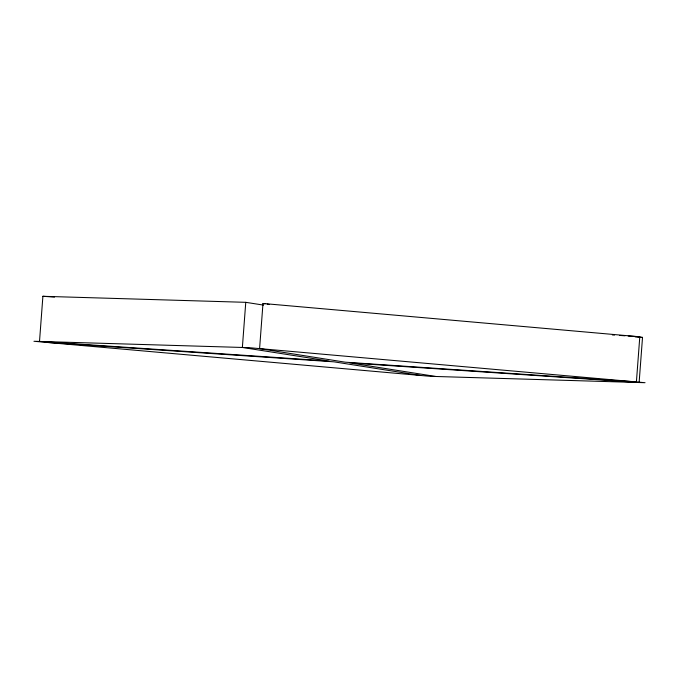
<?xml version="1.0" encoding="UTF-8"?>
<svg xmlns="http://www.w3.org/2000/svg" width="679" height="679" viewBox="0 0 679 679"><rect width="100%" height="100%" fill="white"/><g stroke="black" fill="none" stroke-linecap="round" stroke-linejoin="round"><path stroke-width="1.02" d="M42.896 296.299L39.509 341.435L329.137 361.058L242.369 347.461L245.764 302.325L42.896 296.299L54.524 297.088M262.985 303.479L259.59 348.616L345.212 362.179L636.401 381.938L639.796 336.801L262.985 303.479L265.073 303.81M635.128 336.886L642.521 337.387L639.126 382.523L349.719 362.892L435.816 376.48M639.338 337.293L642.521 337.387M612.365 334.934L614.478 335.078M619.757 335.434L625.028 335.799M628.194 336.012L639.796 336.801M44.806 342.233L333.975 361.831L420.352 375.445M245.764 302.325L263.537 305.109M267.161 304.141L269.249 304.472M248.735 347.656L33.95 341.274L430.265 376.319L645.05 382.701L248.735 347.656"/></g></svg>
